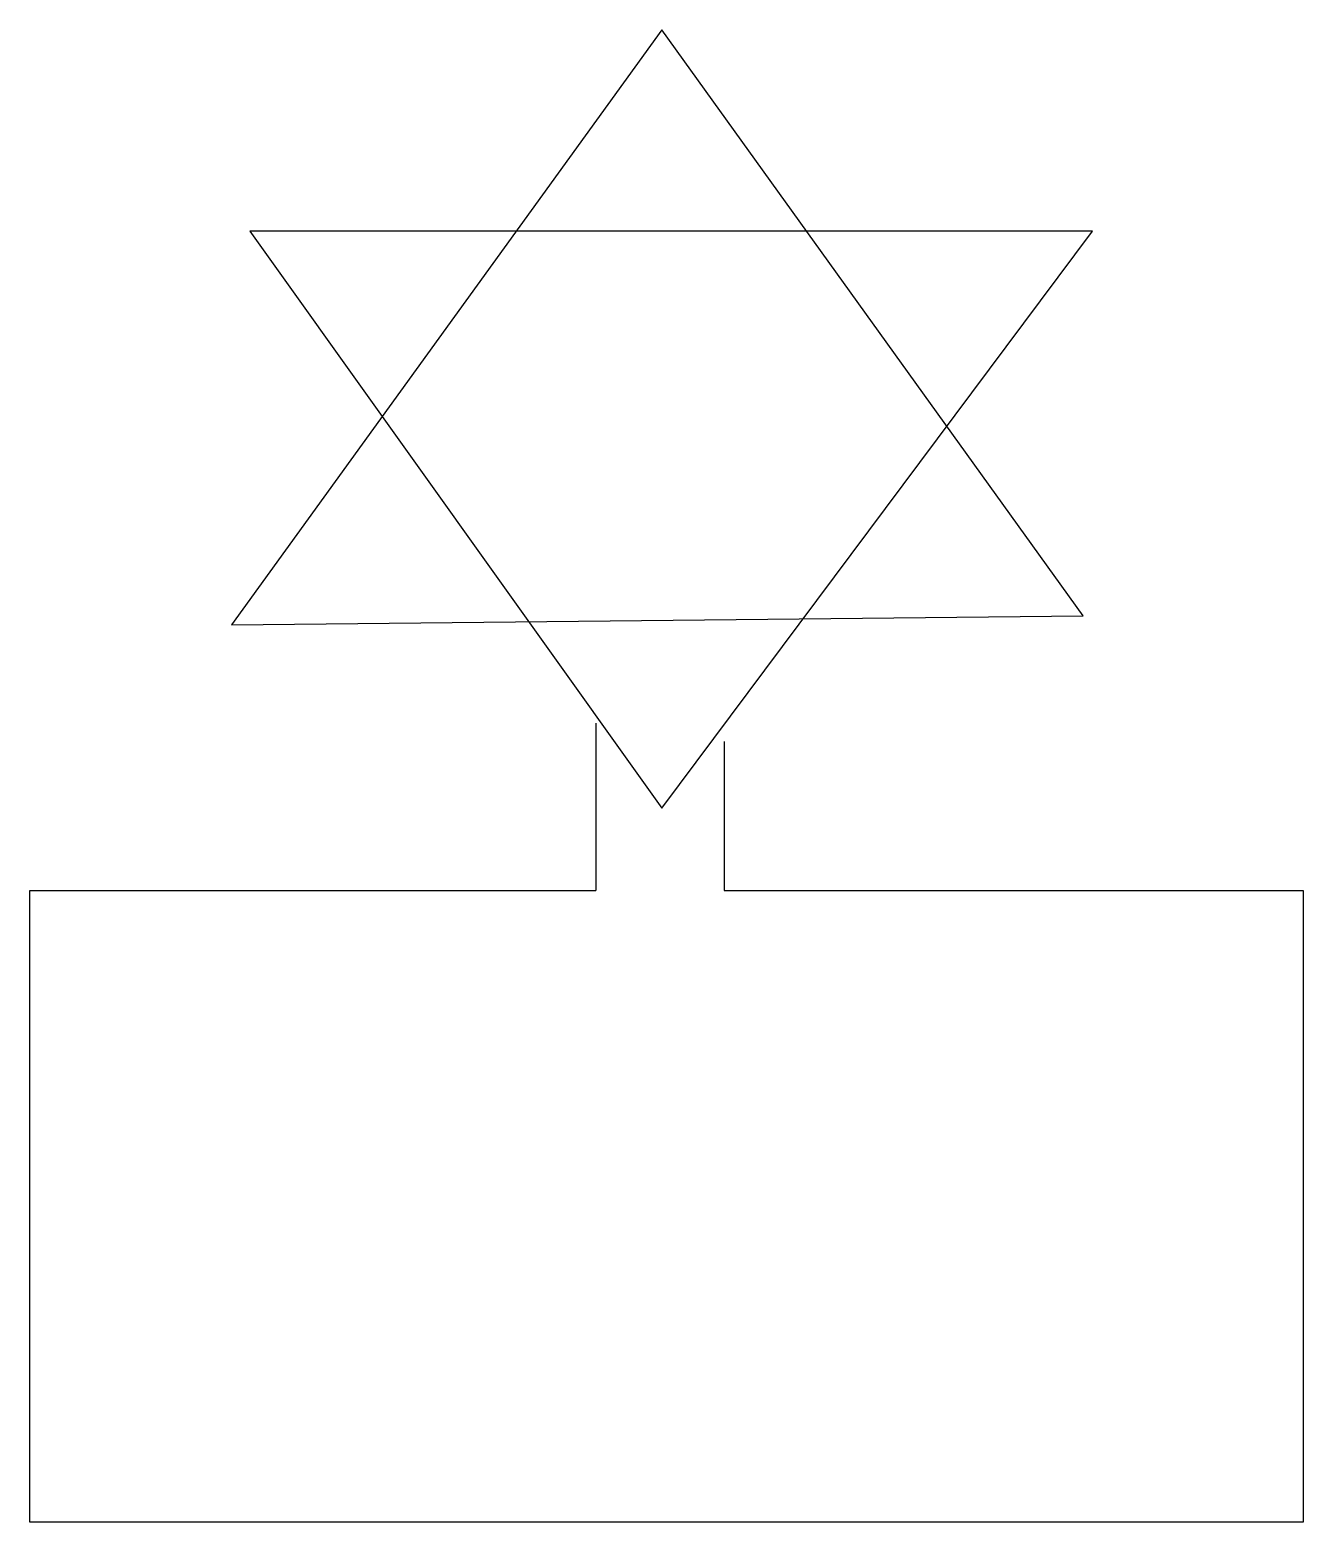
# Model space of a CAD drawing. Extents: x -0.424 to 0.424, y -0.21 to 0.783.
import ezdxf

# ---------------------------------------------------------------- set-up
doc = ezdxf.new("R2010")
doc.units = 0
doc.layers.get('0').update_dxf_attribs({"linetype": 'CONTINUOUS'})

msp = doc.modelspace()

# ---------------------------------------------------------------- linework, layer by layer
at = {"color": 0}
for p, q in [((-0.04704, 0.32149), (-0.04704, 0.21022)), ((0.03832, 0.3093), (0.03832, 0.21022))]:
    msp.add_line(p, q, dxfattribs=at)
for points in [[(-0.00305, 0.78299), (-0.28964, 0.38692), (0.27745, 0.39302)], [(-0.27745, 0.64894), (-0.00305, 0.26506), (0.28355, 0.64894)]]:
    msp.add_lwpolyline(points, close=True, dxfattribs=at)
msp.add_lwpolyline([(0.03832, 0.21022), (0.42379, 0.21022), (0.42379, -0.21022), (-0.42379, -0.21022), (-0.42379, 0.21022), (-0.04704, 0.21022)], dxfattribs=at)

doc.saveas('drawing.dxf')
